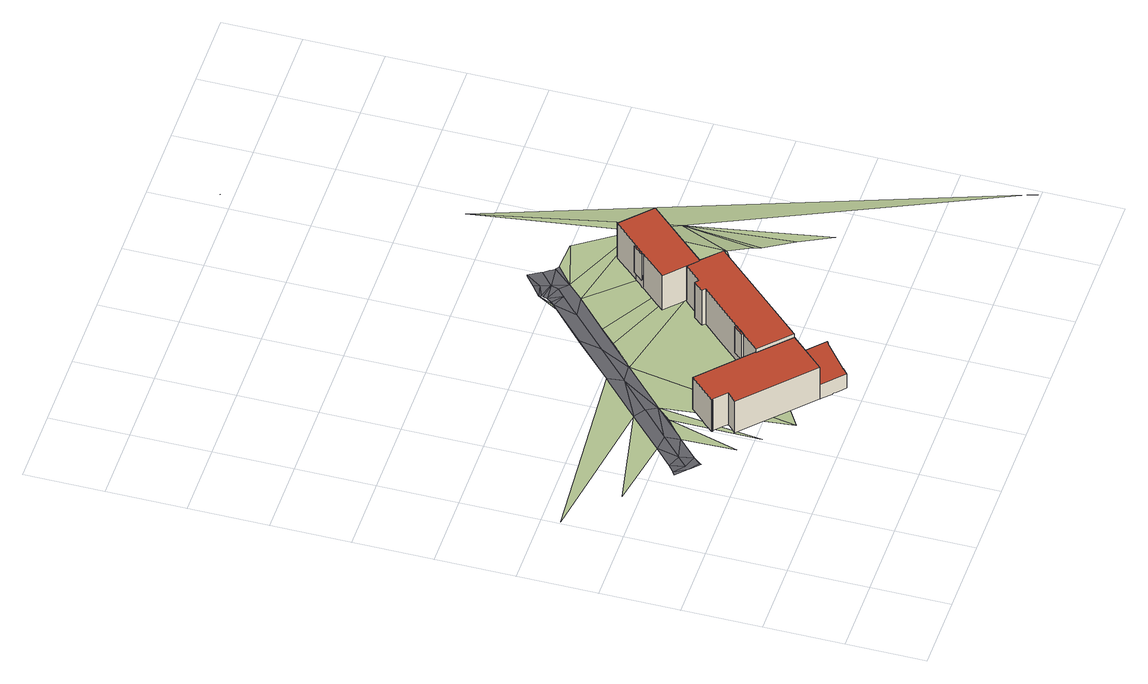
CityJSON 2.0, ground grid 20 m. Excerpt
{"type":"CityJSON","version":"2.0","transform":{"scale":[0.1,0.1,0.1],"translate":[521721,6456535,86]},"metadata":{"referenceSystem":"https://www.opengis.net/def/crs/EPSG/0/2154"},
"CityObjects":{
"building1":{"type":"Building","attributes":{"CITYGML_COUNTRYCODE":"FRA","CITYGML_RESOURCECONTENTORIGIN":"jointGeoBureauFrance","CITYGML_MILITARYSERVICEBRANCH":"noInformation","CITYGML_RELIGIOUSINFORMATION_RELIGIOUSDESIGNATION":"noInformation","CITYGML_AEROOBSTACLELIGHTPRESENT":"noInformation","CITYGML_COVERCLOSURETYPE":"noInformation","CITYGML_MANUFACTURINGINFORMATION_BYPRODUCT":"noInformation","CITYGML_WIRELESSTELECOMTYPE_":"noInformation","signatureG7":"REBU","CITYGML_NAVIGATIONLANDMARK":"noInformation","CITYGML_PHYSICALCONDITION":"intact","CITYGML_MANUFACTURINGINFORMATION_PRODUCT":"noInformation","CITYGML_RELIGIOUSINFORMATION_RELIGIOUSFACILITYTYPE":"noInformation","CITYGML_MANUFACTURINGINFORMATION_RAWMATERIAL":"noInformation","CITYGML_HAZARDSHELTERINTENDEDUSE":"noInformation","Style":"BU_$318{frame:rgb(14,73,242);opacity:0.699999988;width:0.800000012;}","typeProduction":"Ref3D","pg_data_base_ident":"318","CITYGML_CONTROLLINGAUTHORITY":"noInformation","class":"Building","function":"noInformation"},"children":["building1-1","building1-2","building1-3","building1-4","building1-5","building1-6"]},
"building1-1":{"type":"BuildingPart","attributes":{"CITYGML_ROOFTYPE":"noInformation","CITYGML_STOREYSABOVEGROUND":"0","ZExtrusion":"-999","signatureG7":"REBP","measuredHeight":10.05,"onGround":"False","Style":"BUP_$321{frame:rgb(138,65,190);opacity:0.699999988;width:0.800000012;}","HExtrusion":"-999","pg_data_base_ident":"321","CITYGML_VERTICALCONSTRUCTIONMATERIAL":"noInformation"},"parents":["building1"],"geometry":[{"type":"MultiSurface","lod":"2","boundaries":[[[0,1,2,3,4,5,6]],[[7,8,9,10,11,0,6,12,13,14,15,16,17,18,19]],[[20,21,22,23,24,25,26,27,28]],[[29,30,31,32]],[[33,34,35,36,37,31,30,38,39,40,41]],[[42,43,44,45]],[[46,47,48,49,2,1,42,45]],[[42,1,0,11,50,51,38,30,29,27,26,43]],[[27,29,32,52,53,54,55,56,57,28]],[[40,39,38,51,50,11,10,9,8,58,59,60,61,62,63,41]],[[44,43,26,25]],[[7,19,18,17,16,15,14,13,12,6,5,4,3,2,49,48,47,46,45,44,25,24,23,22,21,20,28,57,56,55,54,53,52,32,31,37,36,35,34,33,41,63,62,61,60,59,58,8]]],"semantics":{"surfaces":[{"type":"WallSurface"},{"type":"RoofSurface"},{"type":"GroundSurface"}],"values":[0,0,0,0,0,0,0,1,0,0,0,2]}}]},
"building1-2":{"type":"BuildingPart","attributes":{"CITYGML_ROOFTYPE":"noInformation","CITYGML_STOREYSABOVEGROUND":"0","ZExtrusion":"-999","signatureG7":"REBP","measuredHeight":10.96,"onGround":"False","Style":"BUP_$319{frame:rgb(83,30,4);opacity:0.699999988;width:0.800000012;}","HExtrusion":"-999","pg_data_base_ident":"319","CITYGML_VERTICALCONSTRUCTIONMATERIAL":"noInformation"},"parents":["building1"],"geometry":[{"type":"MultiSurface","lod":"2","boundaries":[[[64,65,66]],[[67,68,69,70,71,72,73,74]],[[75,76,77,78,79,80,81,82]],[[83,84,85,86,87,82,81,88,89]],[[90,80,79,91]],[[92,65,64]],[[93,94,95,96,97,98,99,100,101,102,103,104,105,106,91,79,78,77,76,75,82,87,86,85,84,83,89,107,108,109,110,111,112,113,114,115,116,117,118,71,70,69,68,67,74,119]],[[92,64,66,115,114,113,112,111,110,109,108,107,89,88,120,121,65]],[[73,72,65,121,120,88,81,80,90,122,123]],[[122,90,91,106,105,104,103]],[[95,94,93,119,74,73,123,101,100,99,98,97,96]],[[116,115,65,72,71,118,117]],[[115,66,65]],[[123,122,103,102,101]]],"semantics":{"surfaces":[{"type":"WallSurface"},{"type":"GroundSurface"},{"type":"RoofSurface"}],"values":[0,0,0,0,0,0,1,0,2,0,0,0,0,0]}}]},
"building1-3":{"type":"BuildingPart","attributes":{"CITYGML_ROOFTYPE":"noInformation","CITYGML_STOREYSABOVEGROUND":"0","ZExtrusion":"-999","signatureG7":"REBP","measuredHeight":11.16,"onGround":"False","Style":"BUP_$320{frame:rgb(65,152,39);opacity:0.699999988;width:0.800000012;}","HExtrusion":"-999","pg_data_base_ident":"320","CITYGML_VERTICALCONSTRUCTIONMATERIAL":"noInformation"},"parents":["building1"],"geometry":[{"type":"MultiSurface","lod":"2","boundaries":[[[124,125,126,127,128,129,130,131,132,133,134,135,123,122,90,80,136]],[[137,138,139,140,125,124,141,142]],[[143,144,145,146,147,148,149,150,151,130,129,128,127,126,152,153,154,155,156]],[[157,40,39,38,158,133,132,159,30,160,161,162,163,164,165,166,167]],[[159,132,131,130,151,168,169,170,171,172,160,30]],[[166,165,164,163,162,161,160,172,171,170,169,168,151,150,149,148,147,146,145,144,143,156,155,154,153,152,173,174,175,176,177,140,139,138,137,142,141,178,179,180,181,182,183,184,185,186,187,188,189,190,191,192,193,194,195,196,197,198,199,200,201,202,203,204,205,206,207,157,167]],[[123,135,199,198,197,196,195,194]],[[122,123,194,193]],[[80,187,186,185,184,183,182,181,136]],[[80,90,188,187]],[[90,122,193,192,191,190,189,188]],[[126,125,140,177,176,175,174,173,152]],[[124,136,181,180,179,178,141]],[[206,205,204,203,202,201,200,199,135,134,133,158,38,39,40,157,207]]],"semantics":{"surfaces":[{"type":"RoofSurface"},{"type":"WallSurface"},{"type":"GroundSurface"}],"values":[0,1,1,1,1,2,1,1,1,1,1,1,1,1]}}]},
"building1-4":{"type":"BuildingPart","attributes":{"CITYGML_ROOFTYPE":"noInformation","CITYGML_STOREYSABOVEGROUND":"0","ZExtrusion":"89.5","signatureG7":"REBP","measuredHeight":8.3,"onGround":"False","Style":"BUP_$1618{frame:rgb(230,242,79);opacity:0.699999988;width:0.800000012;}","HExtrusion":"-999","pg_data_base_ident":"1618","CITYGML_VERTICALCONSTRUCTIONMATERIAL":"noInformation"},"parents":["building1"],"geometry":[{"type":"MultiSurface","lod":"2","boundaries":[[[128,127,208,209,130,129]],[[210,211,212,213,214,215,216,217,218,219,220,221,222,223,224,225]],[[215,214,213,212,211,210,127,128,129,130,218,217,216]],[[209,208,225,224,223,222,221,220,219]],[[225,208,127,210]],[[218,130,209,219]]],"semantics":{"surfaces":[{"type":"RoofSurface"},{"type":"GroundSurface"},{"type":"WallSurface"}],"values":[0,1,2,2,2,2]}}]},
"building1-5":{"type":"BuildingPart","attributes":{"CITYGML_ROOFTYPE":"noInformation","CITYGML_STOREYSABOVEGROUND":"0","ZExtrusion":"-999","signatureG7":"REBP","measuredHeight":4.43,"onGround":"False","Style":"BUP_$710{frame:rgb(39,17,115);opacity:0.699999988;width:0.800000012;}","HExtrusion":"-999","pg_data_base_ident":"710","CITYGML_VERTICALCONSTRUCTIONMATERIAL":"noInformation"},"parents":["building1"],"geometry":[{"type":"MultiSurface","lod":"2","boundaries":[[[226,227,228,229,230,231,232,233,234,235]],[[232,231,236,237]],[[238,9,239,240,241,242,243,244,245,246,247]],[[248,249,250,251,238,247]],[[252,253,251,250]],[[233,232,237,254,255,256,257,258,259,260,261,262,252,250,249,248,247,246,245,244,243,242,241,240,239,263,264,265,266,267,268,269,270,229,228,227,226,235,234]],[[271,9,238,251,253,272,273,236,231,230,40,274]],[[236,273,254,237]],[[269,268,267,266,265,264,263,239,9,271,274,40,230,229,270]],[[256,255,254,273,272,253,252,262,261,260,259,258,257]]],"semantics":{"surfaces":[{"type":"WallSurface"},{"type":"GroundSurface"},{"type":"RoofSurface"}],"values":[0,0,0,0,0,1,2,0,0,0]}}]},
"building1-6":{"type":"BuildingPart","attributes":{"CITYGML_ROOFTYPE":"noInformation","CITYGML_STOREYSABOVEGROUND":"0","ZExtrusion":"89.5","signatureG7":"REBP","measuredHeight":8.31,"onGround":"False","Style":"BUP_$1360{frame:rgb(141,146,116);opacity:0.699999988;width:0.800000012;}","HExtrusion":"-999","pg_data_base_ident":"1360","CITYGML_VERTICALCONSTRUCTIONMATERIAL":"noInformation"},"parents":["building1"],"geometry":[{"type":"MultiSurface","lod":"2","boundaries":[[[275,276,277,278,279,280,281,282,283,284,285,286,287,288,289,290,291]],[[292,288,287,286,285,284,283,282,293]],[[289,288,292,65,290]],[[281,88,293,282]],[[290,65,121,120,88,281,280,279,278,277,276,275,291]],[[120,121,65,292,293,88]]],"semantics":{"surfaces":[{"type":"GroundSurface"},{"type":"WallSurface"},{"type":"RoofSurface"}],"values":[0,1,1,1,1,2]}}]},
"terrain1":{"type":"TINRelief","geometry":[{"type":"CompositeSurface","lod":"0","boundaries":[[[294,295,296]],[[296,295,297]],[[297,298,299]],[[300,301,298]],[[295,302,297]],[[298,297,303]],[[302,303,297]],[[304,305,300]],[[306,307,302]],[[300,298,303]],[[303,302,308]],[[307,309,302]],[[309,310,302]],[[307,311,312]],[[310,308,302]],[[300,303,313]],[[310,309,307]],[[313,303,308]],[[307,312,310]],[[310,312,308]],[[314,300,313]],[[315,312,316]],[[313,308,314]],[[312,315,308]],[[304,300,314]],[[314,308,317]],[[315,317,308]],[[318,304,314]],[[318,314,317]],[[317,315,319]],[[318,320,304]],[[321,304,320]],[[318,317,322]],[[316,323,315]],[[319,322,317]],[[320,318,324]],[[325,322,319]],[[322,324,318]],[[321,320,326]],[[315,323,319]],[[324,327,320]],[[325,328,322]],[[326,320,327]],[[324,322,328]],[[325,319,323]],[[327,329,326]],[[327,324,330]],[[331,329,327]],[[326,329,332]],[[328,330,324]],[[333,329,331]],[[329,333,334]],[[331,327,330]],[[335,331,330]],[[335,330,336]],[[337,330,328]],[[325,323,328]],[[330,337,336]],[[336,337,338]],[[339,337,328]],[[340,341,337]],[[328,323,339]],[[340,337,339]],[[342,323,343]],[[342,343,344]],[[345,342,344]],[[339,323,342]],[[342,345,346]],[[347,339,342]],[[347,342,348]],[[349,350,348]]]}]},
"road1":{"type":"Road","attributes":{"PROD3D_TYPE_ROAD":"3DU_NIV4","CITYGML_COUNTRYCODE":"FRA","CITYGML_ONEWAY":"noInformation","CITYGML_THROUGHROUTE":"noInformation","CITYGML_RESOURCECONTENTORIGIN":"jointGeoBureauFrance","CITYGML_ROUTEDESIGTYPE":"noInformation","CITYGML_ROADWEATHERRESTRICTION":"noInformation","CITYGML_FLIGHTSTRIPCAPABLE":"no","CITYGML_DIVIDED":"no","signatureG7":"RET4","CITYGML_NAVIGATIONLANDMARK":"noInformation","CITYGML_PHYSICALCONDITION":"intact","CITYGML_ROADINTERCHANGERAMP":"no","CITYGML_ROADTRACKORLANECOUNT":"1","typeProduction":"Ref3D","pg_data_base_ident":"5646","CITYGML_CONTROLLINGAUTHORITY":"noInformation","class":"Road","function":"noInformation"},"geometry":[{"type":"MultiSurface","lod":"2","boundaries":[[[303,313,300,351,298]],[[338,352,353,354,355,356]],[[296,357,358,294,359,295]],[[303,302,360,308]],[[361,338,356,362,363]],[[330,335,364,331]],[[297,298,365,299]],[[330,331,366,327]],[[338,367,368]],[[314,308,369,317]],[[338,368,370,335]],[[361,371,372,373]],[[361,363,374,371]],[[375,352,337,376,341]],[[318,320,377,304,314]],[[314,304,378,300]],[[296,299,379,357]],[[297,295,380,302]],[[381,382,358,357,383]],[[330,324,328,384,337,336]],[[385,294,358,386]],[[324,327,387,320,318]],[[318,317,388,322,389,328,324]],[[361,373,390,367]],[[352,338,337]],[[324,330,327]],[[313,303,308]],[[308,314,313]],[[298,297,303]],[[302,303,297]],[[313,314,300]],[[295,297,296]],[[296,297,299]],[[336,335,330]],[[314,317,318]],[[337,338,336]],[[361,367,338]],[[338,335,336]]],"semantics":{"surfaces":[{"type":"TrafficArea","GEOMETRY_TYPE":"SURF_SOL","signatureG7":"RETA","onGround":"True","CITYGML_SURFACEMATERIAL":"noInformation","style":"4_drivingLane","pg_data_base_ident":"5647","usage":"drivingLane"}],"values":[0,0,0,0,0,0,0,0,0,0,0,0,0,0,0,0,0,0,0,0,0,0,0,0,0,0,0,0,0,0,0,0,0,0,0,0,0,0]}}]}
},
"vertices":[
[411,452,107],[433,475,107],[433,475,6],[432,474,6],[429,470,6],[422,463,6],[411,452,6],[501,367,6],[578,296,6],[578,296,50],[578,296,53],[578,296,107],[420,444,6],[466,401,6],[472,395,6],[482,386,6],[483,384,6],[494,374,6],[495,373,6],[496,372,6],[457,566,6],[432,539,6],[426,533,6],[424,531,6],[415,521,6],[400,505,6],[400,505,107],[460,569,107],[460,569,6],[585,453,107],[584,452,107],[584,452,6],[585,453,6],[655,385,6],[655,386,6],[624,414,6],[619,419,6],[586,450,6],[658,382,107],[658,382,53],[658,382,50],[658,382,6],[402,505,107],[401,503,107],[401,503,6],[402,505,6],[404,503,6],[416,492,6],[426,482,6],[431,477,6],[579,297,107],[658,381,107],[579,459,6],[566,470,6],[566,471,6],[524,509,6],[521,512,6],[516,517,6],[579,297,6],[583,301,6],[617,337,6],[622,344,6],[657,381,6],[658,381,6],
[840,821,84],[840,821,118],[840,821,83],[969,819,9],[940,847,9],[934,853,9],[932,854,9],[899,885,9],[899,885,118],[974,815,118],[974,815,9],[760,731,9],[778,714,9],[788,704,9],[803,691,9],[806,688,9],[806,688,118],[757,733,118],[757,733,9],[814,794,9],[789,767,9],[785,763,9],[784,762,9],[783,761,9],[817,797,118],[817,797,9],[807,688,118],[807,688,9],[840,821,114],[905,742,9],[904,741,9],[904,740,9],[903,740,9],[902,738,9],[894,730,9],[887,723,9],[841,674,9],[834,665,9],[833,665,9],[832,665,9],[820,676,9],[809,686,9],[808,687,9],[817,798,9],[818,798,9],[818,799,9],[828,809,9],[837,819,9],[838,820,9],[839,820,9],[839,821,9],[840,821,9],[868,851,9],[872,856,9],[896,882,9],[910,748,9],[818,798,118],[839,820,118],[832,665,118],[834,665,118],
[759,654,118],[737,631,118],[744,623,118],[646,519,118],[645,518,118],[625,496,118],[624,496,118],[585,453,118],[584,452,118],[658,382,118],[659,383,118],[881,620,118],[767,647,118],[755,650,7],[754,650,7],[741,635,7],[737,631,7],[759,654,7],[757,653,7],[646,519,7],[645,518,7],[644,517,7],[638,510,7],[633,505,7],[630,502,7],[625,497,7],[625,496,7],[624,496,7],[744,623,7],[739,618,7],[695,571,7],[649,521,7],[648,520,7],[658,382,7],[658,382,109],[584,452,109],[584,452,7],[588,448,7],[614,424,7],[616,422,7],[618,420,7],[619,419,7],[657,383,7],[658,383,7],[622,493,7],[621,492,7],[620,491,7],[602,472,7],[585,453,7],[743,624,7],[741,627,7],[739,628,7],[739,629,7],[737,630,7],[761,652,7],[763,651,7],[766,648,7],[767,647,7],[773,654,7],[775,656,7],[789,671,7],[791,673,7],[803,686,7],[806,688,7],[807,688,7],[817,679,7],[826,671,7],[828,669,7],[831,666,7],[832,665,7],[834,665,7],[843,656,7],[853,647,7],[855,645,7],[879,623,7],[881,620,7],[878,617,7],[772,504,7],[770,502,7],[768,499,7],[767,499,7],[671,396,7],[661,385,7],[659,383,7],
[643,522,118],[621,498,118],[646,519,35],[646,518,35],[645,518,35],[642,514,35],[635,507,35],[629,500,35],[626,497,35],[625,496,35],[624,496,35],[621,498,35],[622,499,35],[629,506,35],[632,510,35],[636,514,35],[642,521,35],[643,522,35],
[695,350,5],[689,355,5],[664,378,5],[659,383,5],[659,383,50],[725,322,50],[725,322,5],[724,323,5],[703,342,5],[697,348,5],[720,318,50],[720,318,5],[632,246,50],[578,296,5],[579,295,5],[583,291,5],[602,273,5],[603,273,5],[609,268,5],[611,265,5],[616,261,5],[632,246,5],[632,247,5],[637,251,5],[647,259,5],[647,259,50],[647,260,5],[647,260,50],[719,318,5],[718,317,5],[703,305,5],[687,292,5],[683,289,5],[682,288,5],[665,274,5],[659,270,5],[648,261,5],[579,297,5],[613,334,5],[618,339,5],[619,340,5],[623,344,5],[656,380,5],[658,381,5],[658,382,5],[579,297,50],[683,289,50],[719,318,50],[658,381,50],
[835,816,35],[828,809,35],[821,802,35],[819,799,35],[818,798,35],[817,798,35],[817,797,35],[814,800,35],[814,801,35],[821,808,35],[825,812,35],[828,816,35],[835,823,35],[836,824,35],[839,821,35],[840,821,35],[839,820,35],[836,824,118],[814,800,118],
[289,501,5],[302,518,6],[270,529,5],[293,553,7],[307,610,7],[260,566,6],[396,693,6],[131,642,4],[353,566,6],[349,605,7],[499,790,8],[7,754,3],[357,431,5],[408,611,7],[439,647,7],[407,613,7],[407,615,7],[407,384,6],[439,645,7],[423,674,7],[504,749,8],[550,749,9],[475,322,6],[552,752,7],[591,831,8],[614,809,9],[603,887,8],[602,889,8],[652,847,9],[992,646,9],[684,918,10],[654,847,9],[689,969,9],[701,979,10],[738,925,10],[700,980,10],[735,965,10],[709,988,10],[719,1022,11],[708,989,11],[713,997,11],[717,1000,10],[754,983,11],[775,963,11],[760,1004,11],[998,867,8],[901,1000,11],[826,1004,11],[1049,772,6],[1024,591,5],[1031,573,3],[1073,500,5],[1113,417,5],[936,1264,10],[1376,31,9],[1384,6,9],[840,1832,5],
[387,684,6],[817,1010,11],[816,1011,11],[809,1019,11],[808,1021,11],[798,1036,11],[244,552,5],[262,520,5],[290,503,5],[362,574,6],[754,1029,11],[796,1040,11],[779,1068,10],[716,999,10],[303,606,7],[708,987,10],[721,1016,10],[720,1011,10],[451,658,7],[720,1010,10],[748,1044,10],[745,1042,10],[720,1022,10],[776,1066,10],[825,1005,11],[780,967,11],[592,877,8],[488,780,8],[258,564,6],[308,523,6],[234,546,5],[237,543,5],[243,552,5],[742,929,10],[287,497,5],[264,517,5],[691,970,10],[563,762,7],[661,855,9],[720,1021,10]
]}
